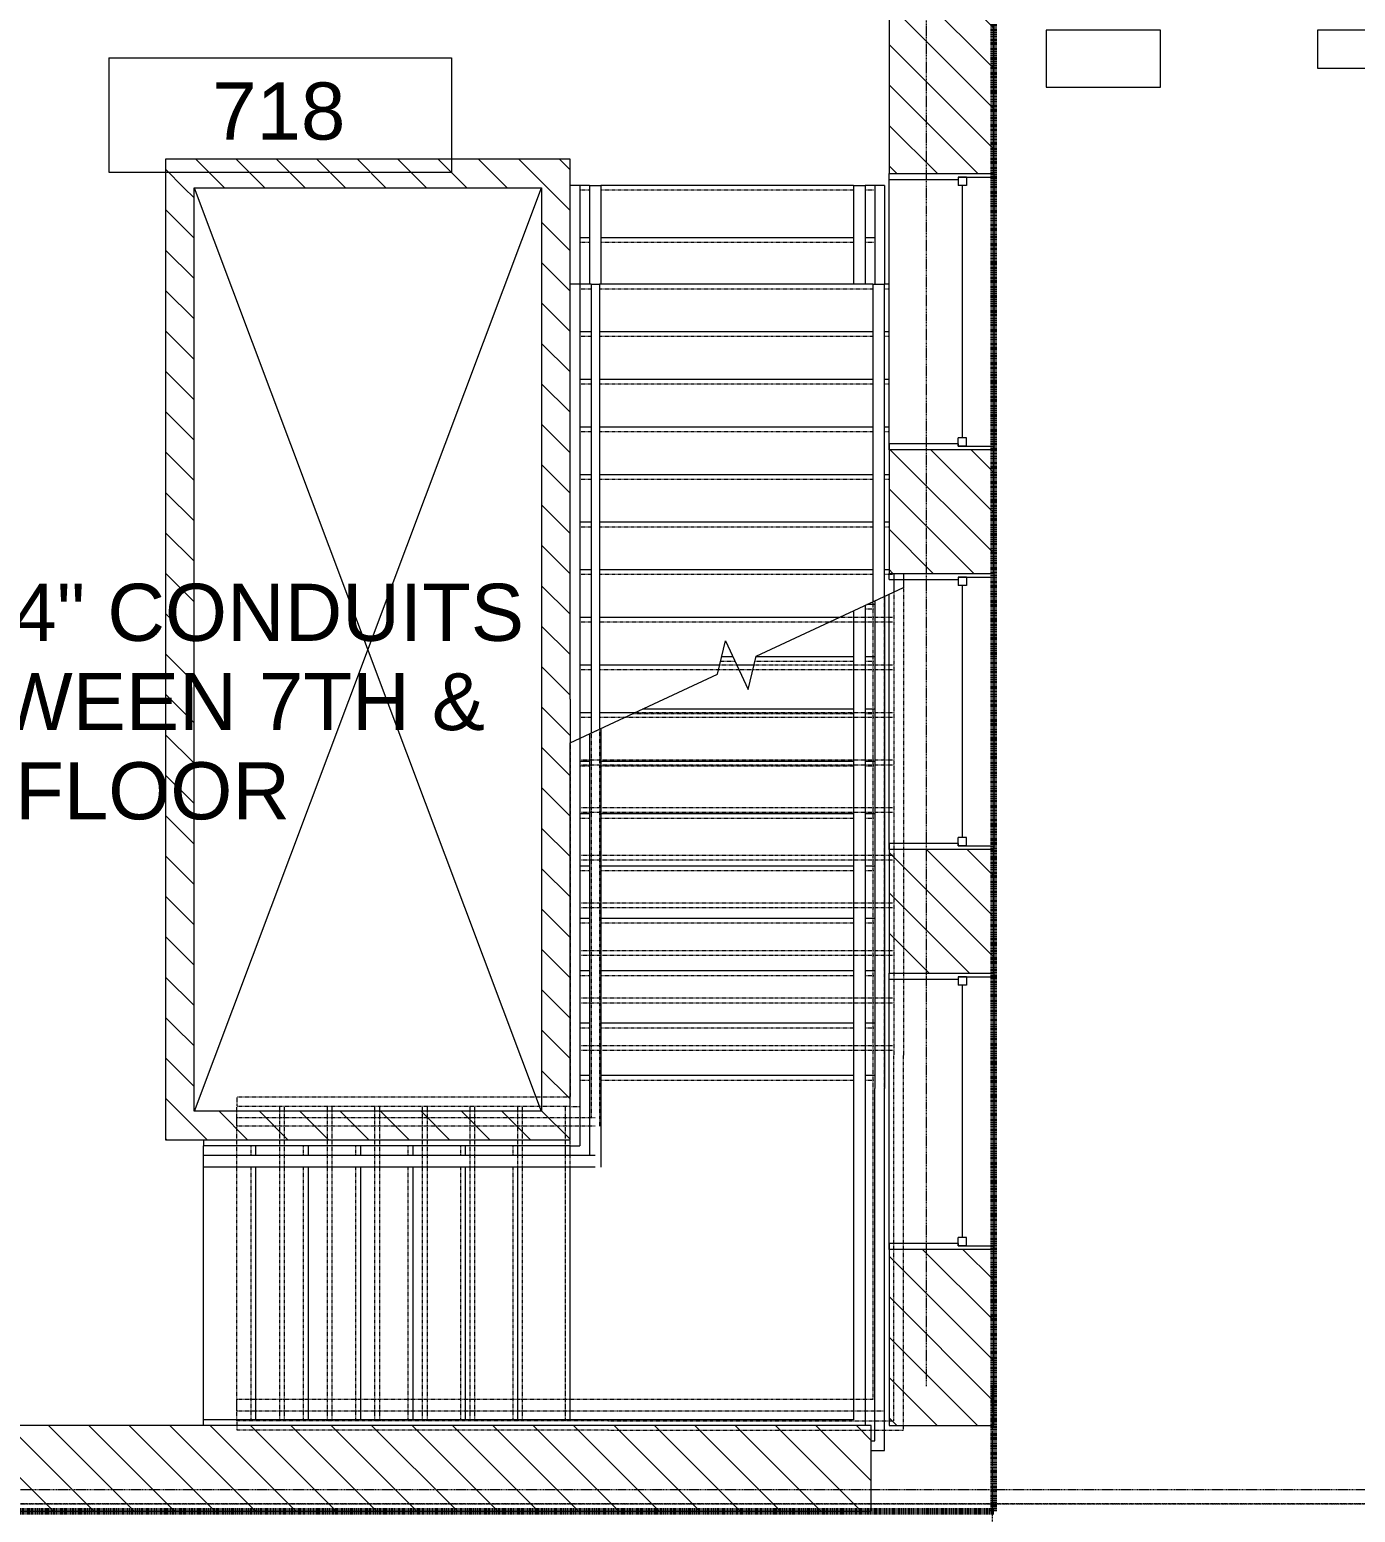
# Model space of a CAD drawing. Header units: inches. Extents: x -1106 to 1409, y -1111 to 918.
# Drawn here: x -77.3 to 201.2, y -555.9 to -244.4 of the extents above; entities that cross this region are included whole.
import ezdxf

# ---------------------------------------------------------------- set-up
doc = ezdxf.new("R2010")
doc.units = ezdxf.units.IN
doc.header["$MEASUREMENT"] = 0
for name, pattern in [('Double Dash 3_8_', [1, 0.375, -0.125, 0.125, -0.125, 0.125, -0.125]), ('Double Dash 3_8__2_', [1, 0.375, -0.125, 0.125, -0.125, 0.125, -0.125]), ('Grid Line 1_4_', [0.4375, 0.25, -0.0625, 0.0625, -0.0625]), ('Overhead 1_16_', [0.101562, 0.0625, -0.039062])]:
    doc.linetypes.add(name, pattern=pattern)
for name, color, linetype, lineweight in [('A-AREA-IDEN', 2, 'Continuous', 9), ('A-DETL', 90, 'Continuous', 13), ('A-DETL-THIN', 151, 'Continuous', 13), ('A-FLOR-HRAL', 11, 'Continuous', 13), ('A-FLOR-HRAL-MBND', 5, 'Continuous', 13), ('A-GLAZ', 151, 'Continuous', 13), ('A-WALL', 113, 'Continuous', 13), ('A-WALL-PATT', 111, 'Continuous', 13), ('C-PROP-LINE', 91, 'Double Dash 3_8_', 20), ('G-ANNO-TEXT', 231, 'Continuous', 9), ('M-EQPM', 50, 'Continuous', 13), ('S-GRID', 1, 'Continuous', 9), ('S-STRS', 31, 'Continuous', 13), ('S-STRS-MBND', 31, 'Continuous', 13)]:
    doc.layers.add(name, color=color, linetype=linetype, lineweight=lineweight)
doc.styles.add('Arial_3', font='arial.ttf', dxfattribs={"height": 12})
pattern_1 = [(135, (0, 0), (-4.24264, -4.24264), [])]

# ---------------------------------------------------------------- blocks, each defined once
blk = doc.blocks.new('Railing - Railing-855157-7TH FLOOR TELECOM UNDERFLOOR ROUTING PLAN')
at = {"layer": 'A-FLOR-HRAL', "color": 53, "lineweight": 9}
for p, q in [((40.32, -277.12), (42.73, -277.12)), ((40.32, -277.12), (40.32, -297.87)), ((42.73, -277.12), (42.73, -297.87)), ((40.32, -392.3), (40.32, -464.12)), ((42.73, -391.18), (42.73, -464.12)), ((40.32, -464.12), (40.32, -480.91)), ((42.73, -464.12), (42.73, -483.33)), ((-40.73, -483.33), (-40.73, -480.91)), ((36.27, -480.91), (-40.73, -480.91)), ((41.52, -480.91), (36.27, -480.91)), ((36.27, -483.33), (-40.73, -483.33)), ((41.52, -483.33), (36.27, -483.33))]:
    blk.add_line(p, q, dxfattribs=at)
blk = doc.blocks.new('Railing - Railing-855161-7TH FLOOR TELECOM UNDERFLOOR ROUTING PLAN')
at = {"layer": 'A-FLOR-HRAL', "color": 53, "lineweight": 9}
for p, q in [((95.82, -277.12), (98.23, -277.12)), ((95.82, -277.12), (95.82, -297.87)), ((98.23, -277.12), (98.23, -297.87)), ((95.82, -366.42), (95.82, -464.12)), ((98.23, -365.3), (98.23, -464.12)), ((95.82, -464.12), (95.82, -536.41)), ((98.23, -464.12), (98.23, -537.62)), ((-40.73, -537.62), (-40.73, -536.41)), ((36.27, -536.41), (-40.73, -536.41)), ((47.27, -536.41), (36.27, -536.41)), ((95.82, -536.41), (47.27, -536.41))]:
    blk.add_line(p, q, dxfattribs=at)
blk = doc.blocks.new('Railing - Railing-855383-7TH FLOOR TELECOM UNDERFLOOR ROUTING PLAN')
at = {"layer": 'A-FLOR-HRAL', "color": 53, "lineweight": 9}
for p, q in [((40.65, -297.87), (42.4, -297.87)), ((40.65, -297.87), (40.65, -392.15)), ((42.4, -297.87), (42.4, -391.33)), ((40.65, -392.15), (42.4, -391.33))]:
    blk.add_line(p, q, dxfattribs=at)
at = {"layer": 'A-FLOR-HRAL-MBND', "color": 53, "linetype": 'Overhead 1_16_', "lineweight": 9}
for p, q in [((40.65, -392.15), (40.65, -457.87)), ((42.4, -391.33), (42.4, -457.87)), ((40.65, -457.87), (40.65, -472.99)), ((42.4, -457.87), (42.4, -474.74)), ((-33.73, -474.74), (-33.73, -472.99)), ((36.27, -472.99), (-33.73, -472.99)), ((41.52, -472.99), (36.27, -472.99)), ((36.27, -474.74), (-33.73, -474.74)), ((41.52, -474.74), (36.27, -474.74))]:
    blk.add_line(p, q, dxfattribs=at)
blk = doc.blocks.new('Railing - Railing-855387-7TH FLOOR TELECOM UNDERFLOOR ROUTING PLAN')
at = {"layer": 'A-FLOR-HRAL', "color": 53, "lineweight": 9}
for p, q in [((99.82, -297.87), (102.23, -297.87)), ((99.82, -297.87), (99.82, -364.56)), ((102.23, -297.87), (102.23, -363.43)), ((99.82, -364.56), (102.23, -363.43))]:
    blk.add_line(p, q, dxfattribs=at)
at = {"layer": 'A-FLOR-HRAL-MBND', "color": 53, "linetype": 'Overhead 1_16_', "lineweight": 9}
for p, q in [((102.23, -363.43), (102.23, -457.87)), ((99.82, -364.56), (99.82, -457.87)), ((99.82, -457.87), (99.82, -532.16)), ((102.23, -457.87), (102.23, -534.58)), ((-33.73, -534.58), (-33.73, -532.16)), ((36.27, -532.16), (-33.73, -532.16)), ((46.27, -532.16), (36.27, -532.16)), ((99.82, -532.16), (46.27, -532.16)), ((36.27, -534.58), (-33.73, -534.58)), ((46.27, -534.58), (36.27, -534.58)), ((102.23, -534.58), (46.27, -534.58))]:
    blk.add_line(p, q, dxfattribs=at)
blk = doc.blocks.new('Double Hung - 58_ x 92_-1085034-7TH FLOOR TELECOM UNDERFLOOR ROUTING PLAN')
at = {"layer": 'A-GLAZ', "color": 133, "lineweight": 20}
for p, q in [((-29, 11), (-28.25, 11)), ((-28.25, 3.5), (-28.25, 11)), ((28.25, 3.5), (28.25, 11)), ((29, 11), (28.25, 11)), ((-28.25, 5.25), (-28.25, 3.5)), ((-28.25, 5.25), (-26.5, 5.25)), ((-28.25, 3.5), (-26.5, 3.5)), ((-28.25, 3.5), (-27.75, 3.5)), ((-27.75, -11), (-27.75, 3.5)), ((-26.5, 5.25), (-26.5, 3.5)), ((-26.5, 4.375), (26.5, 4.375)), ((26.5, 5.25), (26.5, 3.5)), ((28.25, 5.25), (26.5, 5.25)), ((28.25, 3.5), (26.5, 3.5)), ((27.75, 3.5), (28.25, 3.5)), ((27.75, 3.5), (27.75, -11)), ((28.25, 5.25), (28.25, 3.5)), ((-27.75, -11), (-29, -11)), ((27.75, -11), (29, -11))]:
    blk.add_line(p, q, dxfattribs=at)
blk = doc.blocks.new('Exterior Ducts - Exterior Ducts-3175280-7TH FLOOR TELECOM UNDERFLOOR ROUTING PLAN')
at = {"layer": 'M-EQPM', "color": 53, "lineweight": 9}
for p, q in [((136.29, -244.45), (136.29, -256.45)), ((160.29, -244.45), (136.29, -244.45)), ((160.29, -256.45), (160.29, -244.45)), ((209.29, -244.45), (193.29, -244.45)), ((193.29, -244.45), (193.29, -252.45)), ((209.29, -252.45), (209.29, -244.45)), ((279.57, -244.45), (267.57, -244.45)), ((267.57, -244.45), (267.57, -252.45)), ((279.57, -252.45), (279.57, -244.45)), ((193.29, -252.45), (209.29, -252.45)), ((267.57, -252.45), (279.57, -252.45)), ((136.29, -256.45), (160.29, -256.45))]:
    blk.add_line(p, q, dxfattribs=at)
blk = doc.blocks.new('Family - ___-850868-7TH FLOOR TELECOM UNDERFLOOR ROUTING PLAN')
at = {"layer": 'C-PROP-LINE', "color": 133, "linetype": 'Double Dash 3_8__2_'}
blk.add_line((-889.89, -554.08), (389.27, -554.08), dxfattribs=at)
blk = doc.blocks.new('Family - ___-851313-7TH FLOOR TELECOM UNDERFLOOR ROUTING PLAN')
at = {"layer": 'C-PROP-LINE', "color": 133, "linetype": 'Double Dash 3_8__2_'}
blk.add_line((389.27, -554.08), (-889.89, -554.08), dxfattribs=at)
blk = doc.blocks.new('18433_1 - AEO NY - CENTRAL_rvt-1-7TH FLOOR TELECOM UNDERFLOOR ROUTING PLAN')
at = {"layer": 'A-WALL-PATT', "lineweight": 9}
h = blk.add_hatch(dxfattribs=at)
h.set_pattern_fill('FP_1', color=53, style=0, pattern_type=2)
h.set_pattern_definition(pattern_1)
h.paths.add_polyline_path([(125.27, -537.62), (125.27, -500.62), (103.27, -500.62), (103.27, -537.62)], flags=0)
h.paths.add_polyline_path([(125.27, -442.62), (125.27, -416.62), (103.27, -416.62), (103.27, -442.62)], flags=0)
h.paths.add_polyline_path([(125.27, -358.62), (125.27, -332.62), (103.27, -332.62), (103.27, -358.62)], flags=0)
h.paths.add_polyline_path([(125.27, -274.62), (125.27, -215.55), (103.27, -215.55), (103.27, -274.62)], flags=0)
h = blk.add_hatch(dxfattribs=at)
h.set_pattern_fill('FP_1', color=53, style=0, pattern_type=2)
h.set_pattern_definition(pattern_1)
h.paths.add_polyline_path([(30.27, -277.58), (36.27, -277.58), (36.27, -271.58), (-48.73, -271.58), (-48.73, -277.58), (-42.73, -277.58)], flags=0)
h = blk.add_hatch(dxfattribs=at)
h.set_pattern_fill('FP_1', color=53, style=0, pattern_type=2)
h.set_pattern_definition(pattern_1)
h.paths.add_polyline_path([(-42.73, -381.11), (-42.73, -277.58), (-48.73, -277.58), (-48.73, -381.11)], flags=0)
h = blk.add_hatch(dxfattribs=at)
h.set_pattern_fill('FP_1', color=53, style=0, pattern_type=2)
h.set_pattern_definition(pattern_1)
h.paths.add_polyline_path([(36.27, -477.62), (36.27, -277.58), (30.27, -277.58), (30.27, -477.62)], flags=0)
h = blk.add_hatch(dxfattribs=at)
h.set_pattern_fill('FP_1', color=53, style=0, pattern_type=2)
h.set_pattern_definition(pattern_1)
h.paths.add_polyline_path([(-42.73, -453.6), (-42.73, -381.11), (-48.73, -381.11), (-48.73, -453.6)], flags=0)
h = blk.add_hatch(dxfattribs=at)
h.set_pattern_fill('FP_1', color=53, style=0, pattern_type=2)
h.set_pattern_definition(pattern_1)
h.paths.add_polyline_path([(-42.73, -477.62), (-42.73, -453.6), (-48.73, -453.6), (-48.73, -477.62)], flags=0)
h = blk.add_hatch(dxfattribs=at)
h.set_pattern_fill('FP_1', color=53, style=0, pattern_type=2)
h.set_pattern_definition(pattern_1)
h.paths.add_polyline_path([(30.27, -477.62), (30.27, -471.62), (-42.73, -471.62), (-42.73, -477.62), (6.8, -477.62)], flags=0)
h = blk.add_hatch(dxfattribs=at)
h.set_pattern_fill('FP_1', color=53, style=0, pattern_type=2)
h.set_pattern_definition(pattern_1)
h.paths.add_polyline_path([(99.52, -555.62), (99.52, -537.62), (-853.35, -537.62), (-853.35, -555.62), (97.02, -555.62)], flags=0)
at = {"layer": 'A-DETL-THIN', "color": 53, "lineweight": 9}
for p, q in [((-42.73, -277.58), (30.18, -471.62)), ((-42.63, -471.62), (30.27, -277.58))]:
    blk.add_line(p, q, dxfattribs=at)
at = {"layer": 'A-WALL', "color": 133, "lineweight": 20}
for p, q in [((103.27, -215.55), (103.27, -274.62)), ((125.27, -274.62), (125.27, -243.24)), ((36.27, -271.58), (-48.73, -271.58)), ((-48.73, -271.58), (-48.73, -277.58)), ((36.27, -277.58), (36.27, -271.58)), ((103.27, -274.62), (125.27, -274.62)), ((-48.73, -277.58), (-48.73, -381.11)), ((-42.73, -277.58), (30.27, -277.58)), ((-42.73, -381.11), (-42.73, -277.58)), ((30.27, -277.58), (30.27, -471.62)), ((36.27, -385), (36.27, -277.58)), ((125.27, -332.62), (103.27, -332.62)), ((103.27, -332.62), (103.27, -358.62)), ((125.27, -358.62), (125.27, -332.62)), ((103.27, -358.62), (125.27, -358.62)), ((-48.73, -381.11), (-48.73, -453.6)), ((-42.73, -453.6), (-42.73, -381.11)), ((36.27, -477.62), (36.27, -394.19)), ((125.27, -416.62), (103.27, -416.62)), ((103.27, -416.62), (103.27, -442.62)), ((125.27, -442.62), (125.27, -416.62)), ((103.27, -442.62), (125.27, -442.62)), ((-48.73, -453.6), (-48.73, -477.62)), ((-42.73, -471.62), (-42.73, -453.6)), ((30.27, -471.62), (-42.73, -471.62)), ((-48.73, -477.62), (-42.73, -477.62)), ((-42.73, -477.62), (30.27, -477.62)), ((30.27, -477.62), (36.27, -477.62)), ((125.27, -500.62), (103.27, -500.62)), ((103.27, -500.62), (103.27, -537.62)), ((125.27, -537.62), (125.27, -500.62)), ((99.52, -537.62), (-82.98, -537.62)), ((99.52, -555.62), (99.52, -537.62)), ((103.27, -537.62), (125.27, -537.62)), ((-853.35, -555.62), (99.52, -555.62))]:
    blk.add_line(p, q, dxfattribs=at)
at = {"layer": 'A-WALL', "color": 53, "lineweight": 9}
for p, q in [((103.27, -332.62), (103.27, -274.62)), ((125.27, -274.62), (125.27, -332.62)), ((125.27, -358.62), (125.27, -416.62)), ((103.27, -416.62), (103.27, -362.95)), ((103.27, -500.62), (103.27, -442.62)), ((125.27, -442.62), (125.27, -500.62))]:
    blk.add_line(p, q, dxfattribs=at)
at = {"layer": 'S-GRID', "linetype": 'Grid Line 1_4_'}
for p, q in [((111.15, -529.37), (111.15, 870.85)), ((124.9, -529.37), (124.9, -1087.29)), ((444.9, -551.12), (-904.42, -551.12))]:
    blk.add_line(p, q, dxfattribs=at)
at = {"layer": 'S-STRS', "color": 53, "lineweight": 9}
for p, q in [((38.27, -277.12), (36.27, -277.12)), ((38.27, -277.12), (38.27, -288.12)), ((40.32, -277.12), (38.27, -277.12)), ((95.82, -277.12), (42.73, -277.12)), ((100.27, -277.12), (98.23, -277.12)), ((102.27, -277.12), (100.27, -277.12)), ((100.27, -277.12), (100.27, -288.12)), ((102.27, -277.12), (102.27, -297.87)), ((38.27, -288.12), (38.27, -297.87)), ((40.32, -288.12), (38.27, -288.12)), ((95.82, -288.12), (42.73, -288.12)), ((100.27, -288.12), (98.23, -288.12)), ((100.27, -288.12), (100.27, -297.87)), ((38.27, -297.87), (36.27, -297.87)), ((38.27, -297.87), (38.27, -307.87)), ((40.65, -297.87), (38.27, -297.87)), ((99.82, -297.87), (42.4, -297.87)), ((103.27, -297.87), (102.23, -297.87)), ((38.27, -307.87), (38.27, -317.87)), ((40.65, -307.87), (38.27, -307.87)), ((99.82, -307.87), (42.4, -307.87)), ((103.27, -307.87), (102.23, -307.87)), ((38.27, -317.87), (38.27, -327.87)), ((40.65, -317.87), (38.27, -317.87)), ((99.82, -317.87), (42.4, -317.87)), ((103.27, -317.87), (102.23, -317.87)), ((38.27, -327.87), (38.27, -337.87)), ((40.65, -327.87), (38.27, -327.87)), ((99.82, -327.87), (42.4, -327.87)), ((103.27, -327.87), (102.23, -327.87)), ((38.27, -337.87), (38.27, -347.87)), ((40.65, -337.87), (38.27, -337.87)), ((99.82, -337.87), (42.4, -337.87)), ((103.27, -337.87), (102.23, -337.87)), ((38.27, -347.87), (38.27, -357.87)), ((40.65, -347.87), (38.27, -347.87)), ((99.82, -347.87), (42.4, -347.87)), ((103.27, -347.87), (102.23, -347.87)), ((38.27, -357.87), (38.27, -367.87)), ((40.65, -357.87), (38.27, -357.87)), ((99.82, -357.87), (42.4, -357.87)), ((103.27, -357.87), (102.23, -357.87)), ((104.27, -358.62), (104.27, -362.48)), ((106.27, -358.62), (106.27, -361.55)), ((100.27, -364.35), (100.27, -365.12)), ((102.27, -363.41), (102.27, -466.84)), ((100.27, -365.12), (98.62, -365.12)), ((100.27, -365.12), (100.27, -376.12)), ((38.27, -367.87), (38.27, -377.87)), ((40.65, -367.87), (38.27, -367.87)), ((92.72, -367.87), (42.4, -367.87)), ((70.46, -376.12), (68.08, -376.12)), ((95.82, -376.12), (75.31, -376.12)), ((100.27, -376.12), (98.23, -376.12)), ((100.27, -376.12), (100.27, -387.12)), ((38.27, -377.87), (38.27, -387.87)), ((40.65, -377.87), (38.27, -377.87)), ((67.66, -377.87), (42.4, -377.87)), ((74.89, -377.87), (71.27, -377.87)), ((36.27, -385), (36.27, -394.19)), ((38.27, -387.87), (38.27, -393.26)), ((40.65, -387.87), (38.27, -387.87)), ((49.83, -387.87), (42.4, -387.87)), ((95.82, -387.12), (51.44, -387.12)), ((100.27, -387.12), (98.23, -387.12)), ((100.27, -387.12), (100.27, -398.12)), ((38.27, -393.26), (38.27, -398.12)), ((38.27, -398.12), (38.27, -409.12)), ((40.32, -398.12), (38.27, -398.12)), ((95.82, -398.12), (42.73, -398.12)), ((100.27, -398.12), (98.23, -398.12)), ((100.27, -398.12), (100.27, -409.12)), ((38.27, -409.12), (38.27, -420.12)), ((40.32, -409.12), (38.27, -409.12)), ((95.82, -409.12), (42.73, -409.12)), ((100.27, -409.12), (98.23, -409.12)), ((100.27, -409.12), (100.27, -420.12)), ((38.27, -420.12), (38.27, -431.12)), ((40.32, -420.12), (38.27, -420.12)), ((95.82, -420.12), (42.73, -420.12)), ((100.27, -420.12), (98.23, -420.12)), ((100.27, -420.12), (100.27, -431.12)), ((38.27, -431.12), (38.27, -442.12)), ((40.32, -431.12), (38.27, -431.12)), ((95.82, -431.12), (42.73, -431.12)), ((100.27, -431.12), (98.23, -431.12)), ((100.27, -431.12), (100.27, -442.12)), ((38.27, -442.12), (38.27, -453.12)), ((40.32, -442.12), (38.27, -442.12)), ((95.82, -442.12), (42.73, -442.12)), ((100.27, -442.12), (98.23, -442.12)), ((100.27, -442.12), (100.27, -453.12)), ((38.27, -453.12), (38.27, -464.12)), ((40.32, -453.12), (38.27, -453.12)), ((95.82, -453.12), (42.73, -453.12)), ((100.27, -453.12), (98.23, -453.12)), ((100.27, -453.12), (100.27, -464.12)), ((38.27, -464.12), (38.27, -466.84)), ((40.32, -464.12), (38.27, -464.12)), ((95.82, -464.12), (42.73, -464.12)), ((100.27, -464.12), (98.23, -464.12)), ((100.27, -464.12), (100.27, -466.84)), ((38.27, -466.84), (38.27, -478.87)), ((100.27, -540.87), (100.27, -466.84)), ((102.27, -542.87), (102.27, -466.84)), ((-40.73, -477.62), (-40.73, -478.87)), ((-29.73, -478.87), (-40.73, -478.87)), ((-40.73, -480.91), (-40.73, -478.87)), ((-18.73, -478.87), (-29.73, -478.87)), ((-29.73, -480.91), (-29.73, -478.87)), ((-7.73, -478.87), (-18.73, -478.87)), ((-18.73, -480.91), (-18.73, -478.87)), ((3.27, -478.87), (-7.73, -478.87)), ((-7.73, -480.91), (-7.73, -478.87)), ((14.27, -478.87), (3.27, -478.87)), ((3.27, -480.91), (3.27, -478.87)), ((25.27, -478.87), (14.27, -478.87)), ((14.27, -480.91), (14.27, -478.87)), ((36.27, -478.87), (25.27, -478.87)), ((25.27, -480.91), (25.27, -478.87)), ((36.27, -478.87), (38.27, -478.87)), ((36.27, -480.91), (36.27, -478.87)), ((-40.73, -536.41), (-40.73, -483.33)), ((-29.73, -536.41), (-29.73, -483.33)), ((-18.73, -536.41), (-18.73, -483.33)), ((-7.73, -536.41), (-7.73, -483.33)), ((3.27, -536.41), (3.27, -483.33)), ((14.27, -536.41), (14.27, -483.33)), ((25.27, -536.41), (25.27, -483.33)), ((36.27, -536.41), (36.27, -483.33)), ((99.52, -540.87), (100.27, -540.87)), ((99.52, -542.87), (102.27, -542.87))]:
    blk.add_line(p, q, dxfattribs=at)
at = {"layer": 'S-STRS', "color": 53, "linetype": 'Overhead 1_16_', "lineweight": 9}
for p, q in [((40.32, -278.12), (38.27, -278.12)), ((95.82, -278.12), (42.73, -278.12)), ((100.27, -278.12), (98.23, -278.12)), ((40.32, -289.12), (38.27, -289.12)), ((95.82, -289.12), (42.73, -289.12)), ((100.27, -289.12), (98.23, -289.12)), ((40.65, -298.87), (38.27, -298.87)), ((99.82, -298.87), (42.4, -298.87)), ((103.27, -298.87), (102.23, -298.87)), ((40.65, -308.87), (38.27, -308.87)), ((99.82, -308.87), (42.4, -308.87)), ((103.27, -308.87), (102.23, -308.87)), ((40.65, -318.87), (38.27, -318.87)), ((99.82, -318.87), (42.4, -318.87)), ((103.27, -318.87), (102.23, -318.87)), ((40.65, -328.87), (38.27, -328.87)), ((99.82, -328.87), (42.4, -328.87)), ((103.27, -328.87), (102.23, -328.87)), ((40.65, -338.87), (38.27, -338.87)), ((99.82, -338.87), (42.4, -338.87)), ((103.27, -338.87), (102.23, -338.87)), ((40.65, -348.87), (38.27, -348.87)), ((99.82, -348.87), (42.4, -348.87)), ((103.27, -348.87), (102.23, -348.87)), ((40.65, -358.87), (38.27, -358.87)), ((99.82, -358.87), (42.4, -358.87)), ((104.27, -358.87), (102.23, -358.87)), ((100.27, -366.12), (98.23, -366.12)), ((40.65, -368.87), (38.27, -368.87)), ((90.57, -368.87), (42.4, -368.87)), ((40.65, -378.87), (38.27, -378.87)), ((67.41, -378.87), (42.4, -378.87)), ((70.92, -377.12), (67.84, -377.12)), ((74.65, -378.87), (71.74, -378.87)), ((95.82, -377.12), (75.07, -377.12)), ((100.27, -377.12), (98.23, -377.12)), ((40.65, -388.87), (38.27, -388.87)), ((47.68, -388.87), (42.4, -388.87)), ((95.82, -388.12), (49.29, -388.12)), ((100.27, -388.12), (98.23, -388.12)), ((40.32, -399.12), (38.27, -399.12)), ((95.82, -399.12), (42.73, -399.12)), ((100.27, -399.12), (98.23, -399.12)), ((40.32, -410.12), (38.27, -410.12)), ((95.82, -410.12), (42.73, -410.12)), ((100.27, -410.12), (98.23, -410.12)), ((40.32, -421.12), (38.27, -421.12)), ((95.82, -421.12), (42.73, -421.12)), ((100.27, -421.12), (98.23, -421.12)), ((40.32, -432.12), (38.27, -432.12)), ((95.82, -432.12), (42.73, -432.12)), ((100.27, -432.12), (98.23, -432.12)), ((40.32, -443.12), (38.27, -443.12)), ((95.82, -443.12), (42.73, -443.12)), ((100.27, -443.12), (98.23, -443.12)), ((40.32, -454.12), (38.27, -454.12)), ((95.82, -454.12), (42.73, -454.12)), ((100.27, -454.12), (98.23, -454.12)), ((40.32, -465.12), (38.27, -465.12)), ((95.82, -465.12), (42.73, -465.12)), ((100.27, -465.12), (98.23, -465.12)), ((-30.73, -480.91), (-30.73, -478.87)), ((-19.73, -480.91), (-19.73, -478.87)), ((-8.73, -480.91), (-8.73, -478.87)), ((2.27, -480.91), (2.27, -478.87)), ((13.27, -480.91), (13.27, -478.87)), ((24.27, -480.91), (24.27, -478.87)), ((35.27, -480.91), (35.27, -478.87)), ((-30.73, -536.41), (-30.73, -483.33)), ((-19.73, -536.41), (-19.73, -483.33)), ((-8.73, -536.41), (-8.73, -483.33)), ((2.27, -536.41), (2.27, -483.33)), ((13.27, -536.41), (13.27, -483.33)), ((24.27, -536.41), (24.27, -483.33)), ((35.27, -536.41), (35.27, -483.33))]:
    blk.add_line(p, q, dxfattribs=at)
at = {"layer": 'S-STRS-MBND', "color": 53, "lineweight": 9}
for p, q in [((75.35, -375.97), (106.27, -361.55)), ((67.19, -379.77), (68.9, -372.77)), ((68.9, -372.77), (73.65, -382.97)), ((73.65, -382.97), (75.35, -375.97)), ((36.27, -394.19), (67.19, -379.77))]:
    blk.add_line(p, q, dxfattribs=at)
at = {"layer": 'S-STRS-MBND', "color": 53, "linetype": 'Overhead 1_16_', "lineweight": 9}
for p, q in [((104.27, -362.48), (104.27, -459.83)), ((106.27, -361.55), (106.27, -459.83)), ((104.27, -368.87), (90.57, -368.87)), ((104.27, -367.87), (92.72, -367.87)), ((71.74, -378.87), (67.41, -378.87)), ((71.27, -377.87), (67.66, -377.87)), ((104.27, -378.87), (74.65, -378.87)), ((104.27, -377.87), (74.89, -377.87)), ((104.27, -388.87), (47.68, -388.87)), ((104.27, -387.87), (49.83, -387.87)), ((36.27, -394.19), (36.27, -459.83)), ((38.27, -393.26), (38.27, -459.83)), ((104.27, -397.87), (38.27, -397.87)), ((104.27, -398.87), (38.27, -398.87)), ((104.27, -407.87), (38.27, -407.87)), ((104.27, -408.87), (38.27, -408.87)), ((104.27, -417.87), (38.27, -417.87)), ((104.27, -418.87), (38.27, -418.87)), ((104.27, -427.87), (38.27, -427.87)), ((104.27, -428.87), (38.27, -428.87)), ((104.27, -437.87), (38.27, -437.87)), ((104.27, -438.87), (38.27, -438.87)), ((104.27, -447.87), (38.27, -447.87)), ((104.27, -448.87), (38.27, -448.87)), ((104.27, -457.87), (38.27, -457.87)), ((36.27, -459.83), (36.27, -468.62)), ((104.27, -458.87), (38.27, -458.87)), ((38.27, -459.83), (38.27, -470.62)), ((104.27, -536.62), (104.27, -459.83)), ((106.27, -538.62), (106.27, -459.83)), ((-33.73, -468.62), (-33.73, -470.62)), ((36.27, -468.62), (-33.73, -468.62)), ((36.27, -470.62), (-33.73, -470.62)), ((-33.73, -536.62), (-33.73, -470.62)), ((-24.73, -536.62), (-24.73, -470.62)), ((-23.73, -536.62), (-23.73, -470.62)), ((-14.73, -536.62), (-14.73, -470.62)), ((-13.73, -536.62), (-13.73, -470.62)), ((-4.73, -536.62), (-4.73, -470.62)), ((-3.73, -536.62), (-3.73, -470.62)), ((5.27, -536.62), (5.27, -470.62)), ((6.27, -536.62), (6.27, -470.62)), ((15.27, -536.62), (15.27, -470.62)), ((16.27, -536.62), (16.27, -470.62)), ((25.27, -536.62), (25.27, -470.62)), ((26.27, -536.62), (26.27, -470.62)), ((35.27, -536.62), (35.27, -470.62)), ((36.27, -470.62), (38.27, -470.62)), ((36.27, -536.62), (36.27, -470.62)), ((-33.73, -536.62), (-33.73, -538.62)), ((44.31, -536.62), (-33.73, -536.62)), ((44.31, -538.62), (-33.73, -538.62)), ((44.31, -536.62), (104.27, -536.62)), ((44.31, -538.62), (106.27, -538.62))]:
    blk.add_line(p, q, dxfattribs=at)
at = {"color": 133, "linetype": 'Double Dash 3_8__2_', "lineweight": 20}
for name in ['Family - ___-850868-7TH FLOOR TELECOM UNDERFLOOR ROUTING PLAN', 'Family - ___-851313-7TH FLOOR TELECOM UNDERFLOOR ROUTING PLAN']:
    blk.add_blockref(name, (0, 0), dxfattribs=at)
at = {"color": 53, "lineweight": 9}
for name in ['Exterior Ducts - Exterior Ducts-3175280-7TH FLOOR TELECOM UNDERFLOOR ROUTING PLAN', 'Railing - Railing-855157-7TH FLOOR TELECOM UNDERFLOOR ROUTING PLAN', 'Railing - Railing-855161-7TH FLOOR TELECOM UNDERFLOOR ROUTING PLAN', 'Railing - Railing-855383-7TH FLOOR TELECOM UNDERFLOOR ROUTING PLAN', 'Railing - Railing-855387-7TH FLOOR TELECOM UNDERFLOOR ROUTING PLAN']:
    blk.add_blockref(name, (0, 0), dxfattribs=at)
at = {"color": 53, "lineweight": 9, "rotation": 269.9999999999999}
for p in [(114.27, -303.62), (114.27, -387.62), (114.27, -471.62)]:
    blk.add_blockref('Double Hung - 58_ x 92_-1085034-7TH FLOOR TELECOM UNDERFLOOR ROUTING PLAN', p, dxfattribs=at)
blk = doc.blocks.new('Room Tag - Room Tag-84095-7TH FLOOR TELECOM UNDERFLOOR ROUTING PLAN')
at = {"layer": 'A-AREA-IDEN'}
for p, q in [((-0.375, -0.0625), (-0.375, -0.3125)), ((-0.375, -0.0625), (0.375, -0.0625)), ((0.375, -0.0625), (0.375, -0.3125)), ((-0.375, -0.3125), (0.375, -0.3125))]:
    blk.add_line(p, q, dxfattribs=at)

msp = doc.modelspace()

# ---------------------------------------------------------------- block references
at = {"lineweight": 5}
msp.add_blockref('18433_1 - AEO NY - CENTRAL_rvt-1-7TH FLOOR TELECOM UNDERFLOOR ROUTING PLAN', (0, 0), dxfattribs=at)

# ---------------------------------------------------------------- next in the draw order: linework, layer by layer
at = {"layer": 'A-DETL', "linetype": 'Double Dash 3_8_', "lineweight": 140}
for p, q in [((125.27, -555.62), (125.27, -243.24)), ((-896.85, -555.62), (125.27, -555.62))]:
    msp.add_line(p, q, dxfattribs=at)

# ---------------------------------------------------------------- next in the draw order: block references
at = {"layer": 'A-AREA-IDEN', "xscale": 95.99999999999994, "yscale": 95.99999999999994, "zscale": 95.99999999999994}
msp.add_blockref('Room Tag - Room Tag-84095-7TH FLOOR TELECOM UNDERFLOOR ROUTING PLAN', (-24.65, -244.29), dxfattribs=at)

# ---------------------------------------------------------------- next in the draw order: texts
at = {"layer": 'A-AREA-IDEN', "insert": (-38.92, -255.47), "char_height": 12, "width": 33.633, "attachment_point": 1, "style": 'Arial_3'}
msp.add_mtext('718', dxfattribs=at)
at = {"layer": 'G-ANNO-TEXT', "color": 7, "char_height": 12, "attachment_point": 1, "style": 'Arial_3'}
for s, insert, width in [('2" X 4" CONDUITS ', (-116.65, -360.78), 178.77), ('BETWEEN 7TH & ', (-116.65, -379.53), 170.589), ('8TH FLOOR', (-116.65, -398.28), 113.625)]:
    msp.add_mtext(s, dxfattribs=dict(at, insert=insert, width=width))

doc.saveas('drawing.dxf')
